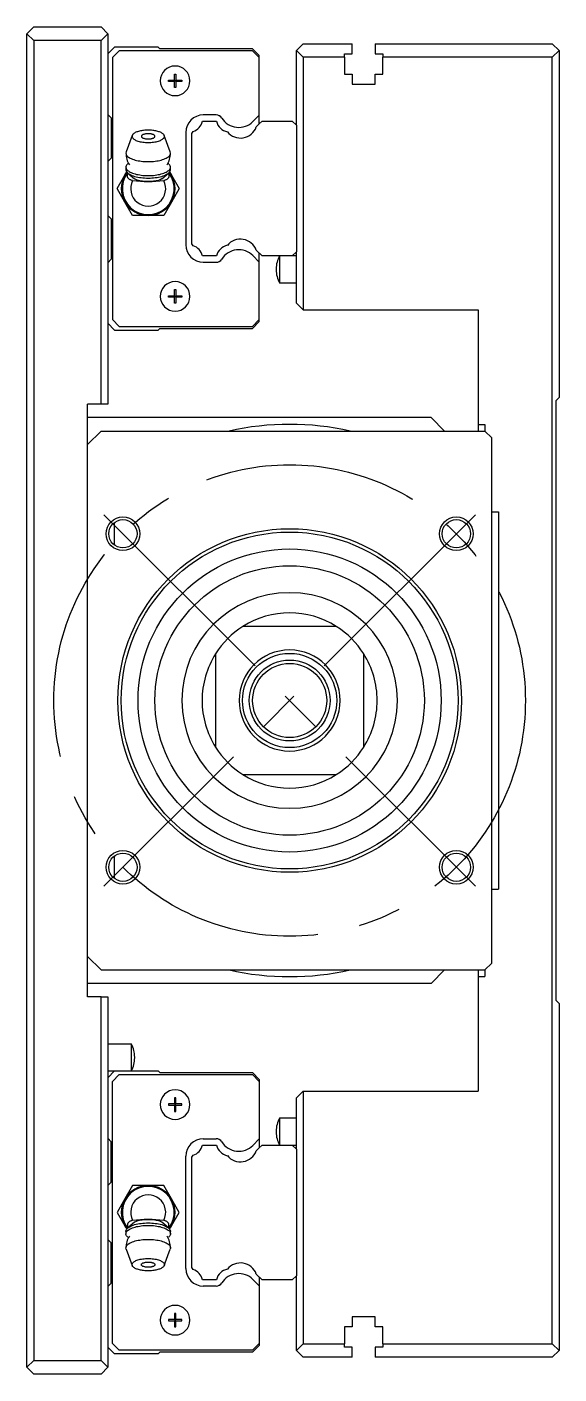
# Model space of a CAD drawing. Extents: x -10 to 1006, y -331 to 120.
# Drawn here: x 927 to 1005.9, y -100 to 100 of the extents above; entities that cross this region are included whole.
import ezdxf

# ---------------------------------------------------------------- set-up
doc = ezdxf.new("R2010")
doc.units = 0
doc.linetypes.add('CENTER', pattern=[50.8, 31.75, -6.35, 6.35, -6.35])
doc.layers.get('0').update_dxf_attribs({"linetype": 'CONTINUOUS'})
doc.layers.add('CENTER', color=1, linetype='CENTER')

msp = doc.modelspace()

# ---------------------------------------------------------------- linework, layer by layer
at = {"color": 7, "linetype": 'CONTINUOUS'}
for p, q in [((927.95, 100), (926.95, 99)), ((926.95, -99), (926.95, 99)), ((926.95, 99), (927.95, 98)), ((927.95, 100), (937.95, 100)), ((927.95, 98), (927.95, -98)), ((937.95, 98), (927.95, 98)), ((938.95, 99), (937.95, 100)), ((937.95, 98), (938.95, 99)), ((937.95, 44), (937.95, 98)), ((938.95, 99), (938.95, 44)), ((939.95, 97), (938.95, 96)), ((940.65, 96.45), (939.65, 95.45)), ((946.45, 97), (939.95, 97)), ((960.45, 96.45), (940.65, 96.45)), ((946.7, 96.75), (946.45, 97)), ((960.45, 96.75), (946.7, 96.75)), ((961.45, 95.75), (960.45, 96.75)), ((961.45, 95.45), (960.45, 96.45)), ((966.95, 96.5), (967.95, 97.5)), ((966.95, 85.4), (966.95, 96.5)), ((967.95, 95.5), (966.95, 96.5)), ((967.95, 97.5), (975.25, 97.5)), ((974.1, 95.5), (974.1, 96)), ((974.1, 96), (975.25, 96)), ((975.25, 96), (975.25, 97.5)), ((978.65, 97.5), (1004.95, 97.5)), ((978.65, 97.5), (978.65, 96)), ((978.65, 96), (979.8, 96)), ((979.8, 96), (979.8, 95.5)), ((1004.95, 97.5), (1005.95, 96.5)), ((1005.95, 96.5), (1004.95, 95.5)), ((1005.95, 96.5), (1005.95, 45)), ((939.65, 95.45), (939.65, 56.55)), ((961.45, 95.45), (961.45, 95.75)), ((961.45, 86.92), (961.45, 95.45)), ((974.1, 95.5), (967.95, 95.5)), ((967.95, 95.5), (967.95, 58)), ((974.1, 95.5), (974.1, 93)), ((979.8, 93), (979.8, 95.5)), ((1004.95, 95.5), (979.8, 95.5)), ((1004.95, -95.5), (1004.95, 95.5)), ((947.95, 91.9), (947.95, 92.1)), ((947.95, 92.1), (948.85, 92.1)), ((948.85, 92.1), (948.85, 93)), ((948.85, 93), (949.05, 93)), ((948.85, 92.1), (948.95, 92)), ((949.05, 92.1), (948.95, 92)), ((949.05, 93), (949.05, 92.1)), ((949.05, 92.1), (949.95, 92.1)), ((949.95, 92.1), (949.95, 91.9)), ((974.1, 93), (975.25, 93)), ((975.25, 93), (975.25, 91.5)), ((978.65, 93), (979.8, 93)), ((978.65, 91.5), (978.65, 93)), ((948.85, 91.9), (947.95, 91.9)), ((948.85, 91.9), (948.95, 92)), ((948.85, 91), (948.85, 91.9)), ((949.05, 91), (948.85, 91)), ((949.05, 91.9), (948.95, 92)), ((949.95, 91.9), (949.05, 91.9)), ((949.05, 91.9), (949.05, 91)), ((975.25, 91.5), (978.65, 91.5)), ((938.95, 87), (939.45, 86.5)), ((939.45, 86.5), (939.45, 80.5)), ((953.01, 86), (955.09, 86)), ((955.03, 86.93), (953.12, 86.93)), ((961.45, 86.92), (960.49, 85.95)), ((961.45, 85.6), (961.45, 86.92)), ((961.45, 85.6), (961.85, 86)), ((961.85, 86), (966.35, 86)), ((966.35, 86), (966.95, 85.4)), ((942.64, 84.02), (942.6, 83.95)), ((942.7, 84.08), (942.64, 84.02)), ((942.76, 84.14), (942.7, 84.08)), ((942.84, 84.2), (942.76, 84.14)), ((942.93, 84.25), (942.84, 84.2)), ((943.02, 84.31), (942.93, 84.25)), ((943.13, 84.36), (943.02, 84.31)), ((943.25, 84.41), (943.13, 84.36)), ((943.37, 84.45), (943.25, 84.41)), ((943.51, 84.49), (943.37, 84.45)), ((943.65, 84.53), (943.51, 84.49)), ((943.8, 84.57), (943.65, 84.53)), ((943.95, 84.6), (943.8, 84.57)), ((944.11, 84.62), (943.95, 84.6)), ((944.27, 84.64), (944.11, 84.62)), ((944.18, 84.01), (944.13, 83.98)), ((944.24, 84.03), (944.18, 84.01)), ((944.31, 84.05), (944.24, 84.03)), ((944.44, 84.66), (944.27, 84.64)), ((944.38, 84.07), (944.31, 84.05)), ((944.45, 84.09), (944.38, 84.07)), ((944.61, 84.67), (944.44, 84.66)), ((944.53, 84.11), (944.45, 84.09)), ((944.61, 84.12), (944.53, 84.11)), ((944.78, 84.68), (944.61, 84.67)), ((944.69, 84.13), (944.61, 84.12)), ((944.78, 84.14), (944.69, 84.13)), ((944.95, 84.68), (944.78, 84.68)), ((944.86, 84.14), (944.78, 84.14)), ((944.95, 84.14), (944.86, 84.14)), ((945.12, 84.68), (944.95, 84.68)), ((945.04, 84.14), (944.95, 84.14)), ((945.12, 84.14), (945.04, 84.14)), ((945.29, 84.67), (945.12, 84.68)), ((945.21, 84.13), (945.12, 84.14)), ((945.29, 84.12), (945.21, 84.13)), ((945.46, 84.66), (945.29, 84.67)), ((945.37, 84.11), (945.29, 84.12)), ((945.45, 84.09), (945.37, 84.11)), ((945.52, 84.07), (945.45, 84.09)), ((945.63, 84.64), (945.46, 84.66)), ((945.59, 84.05), (945.52, 84.07)), ((945.66, 84.03), (945.59, 84.05)), ((945.79, 84.62), (945.63, 84.64)), ((945.72, 84.01), (945.66, 84.03)), ((945.77, 83.98), (945.72, 84.01)), ((945.95, 84.6), (945.79, 84.62)), ((946.1, 84.57), (945.95, 84.6)), ((946.25, 84.53), (946.1, 84.57)), ((946.39, 84.49), (946.25, 84.53)), ((946.53, 84.45), (946.39, 84.49)), ((946.65, 84.41), (946.53, 84.45)), ((946.77, 84.36), (946.65, 84.41)), ((946.88, 84.31), (946.77, 84.36)), ((946.97, 84.25), (946.88, 84.31)), ((947.06, 84.2), (946.97, 84.25)), ((947.14, 84.14), (947.06, 84.2)), ((947.2, 84.08), (947.14, 84.14)), ((947.26, 84.02), (947.2, 84.08)), ((947.3, 83.95), (947.26, 84.02)), ((950.52, 84.33), (950.52, 67.67)), ((951.45, 84.2), (951.61, 84.48)), ((951.45, 67.8), (951.45, 84.2)), ((961, 85.15), (961.45, 85.6)), ((966.95, 85.4), (966.95, 66.6)), ((942.57, 83.89), (941.68, 81.44)), ((942.57, 83.89), (942.55, 83.81)), ((942.55, 83.81), (942.55, 83.73)), ((942.55, 83.73), (942.57, 83.65)), ((942.6, 83.95), (942.57, 83.89)), ((942.57, 83.65), (942.6, 83.58)), ((942.6, 83.58), (942.65, 83.5)), ((942.65, 83.5), (942.72, 83.42)), ((942.72, 83.42), (942.8, 83.35)), ((942.8, 83.35), (942.9, 83.28)), ((942.9, 83.28), (943.01, 83.22)), ((943.01, 83.22), (943.14, 83.16)), ((943.14, 83.16), (943.28, 83.1)), ((943.28, 83.1), (943.43, 83.05)), ((943.43, 83.05), (943.6, 83)), ((943.6, 83), (943.77, 82.96)), ((943.77, 82.96), (943.96, 82.92)), ((943.97, 83.83), (943.95, 83.79)), ((943.95, 83.79), (943.95, 83.76)), ((943.95, 83.76), (943.95, 83.73)), ((943.95, 83.73), (943.97, 83.69)), ((943.96, 82.92), (944.15, 82.9)), ((943.98, 83.86), (943.97, 83.83)), ((943.97, 83.69), (943.98, 83.66)), ((944.01, 83.89), (943.98, 83.86)), ((943.98, 83.66), (944.01, 83.63)), ((944.04, 83.92), (944.01, 83.89)), ((944.01, 83.63), (944.04, 83.6)), ((944.08, 83.95), (944.04, 83.92)), ((944.04, 83.6), (944.08, 83.57)), ((944.13, 83.98), (944.08, 83.95)), ((944.08, 83.57), (944.13, 83.54)), ((944.13, 83.54), (944.18, 83.51)), ((944.15, 82.9), (944.34, 82.87)), ((944.18, 83.51), (944.24, 83.49)), ((944.24, 83.49), (944.31, 83.47)), ((944.31, 83.47), (944.38, 83.45)), ((944.34, 82.87), (944.54, 82.86)), ((944.38, 83.45), (944.45, 83.43)), ((944.45, 83.43), (944.53, 83.41)), ((944.53, 83.41), (944.61, 83.4)), ((944.54, 82.86), (944.75, 82.85)), ((944.61, 83.4), (944.69, 83.39)), ((944.69, 83.39), (944.78, 83.38)), ((944.75, 82.85), (944.95, 82.84)), ((944.78, 83.38), (944.86, 83.38)), ((944.86, 83.38), (944.95, 83.38)), ((944.95, 83.38), (945.04, 83.38)), ((944.95, 82.84), (945.15, 82.85)), ((945.04, 83.38), (945.12, 83.38)), ((945.12, 83.38), (945.21, 83.39)), ((945.15, 82.85), (945.36, 82.86)), ((945.21, 83.39), (945.29, 83.4)), ((945.29, 83.4), (945.37, 83.41)), ((945.36, 82.86), (945.56, 82.87)), ((945.37, 83.41), (945.45, 83.43)), ((945.45, 83.43), (945.52, 83.45)), ((945.52, 83.45), (945.59, 83.47)), ((945.56, 82.87), (945.75, 82.9)), ((945.59, 83.47), (945.66, 83.49)), ((945.66, 83.49), (945.72, 83.51)), ((945.72, 83.51), (945.77, 83.54)), ((945.75, 82.9), (945.94, 82.92)), ((945.82, 83.95), (945.77, 83.98)), ((945.77, 83.54), (945.82, 83.57)), ((945.86, 83.92), (945.82, 83.95)), ((945.82, 83.57), (945.86, 83.6)), ((945.89, 83.89), (945.86, 83.92)), ((945.86, 83.6), (945.89, 83.63)), ((945.92, 83.86), (945.89, 83.89)), ((945.89, 83.63), (945.92, 83.66)), ((945.93, 83.83), (945.92, 83.86)), ((945.92, 83.66), (945.93, 83.69)), ((945.95, 83.79), (945.93, 83.83)), ((945.93, 83.69), (945.95, 83.73)), ((945.94, 82.92), (946.13, 82.96)), ((945.95, 83.76), (945.95, 83.79)), ((945.95, 83.73), (945.95, 83.76)), ((946.13, 82.96), (946.3, 83)), ((946.3, 83), (946.47, 83.05)), ((946.47, 83.05), (946.62, 83.1)), ((946.62, 83.1), (946.76, 83.16)), ((946.76, 83.16), (946.89, 83.22)), ((946.89, 83.22), (947, 83.28)), ((947, 83.28), (947.1, 83.35)), ((947.1, 83.35), (947.18, 83.42)), ((947.18, 83.42), (947.25, 83.5)), ((947.25, 83.5), (947.3, 83.58)), ((947.33, 83.89), (947.3, 83.95)), ((947.3, 83.58), (947.33, 83.65)), ((947.35, 83.81), (947.33, 83.89)), ((948.22, 81.44), (947.33, 83.89)), ((947.33, 83.65), (947.35, 83.73)), ((947.35, 83.73), (947.35, 83.81)), ((939.45, 80.5), (938.95, 80)), ((941.68, 81.44), (941.65, 81.27)), ((941.65, 81.27), (941.66, 81.17)), ((941.66, 81.17), (941.69, 81.07)), ((941.69, 81.07), (941.74, 80.97)), ((941.74, 80.97), (941.81, 80.88)), ((941.81, 80.88), (941.9, 80.78)), ((941.9, 80.78), (942.01, 80.69)), ((942.01, 80.69), (942.14, 80.61)), ((942.14, 80.61), (942.28, 80.52)), ((942.28, 80.52), (942.44, 80.45)), ((942.44, 80.45), (942.62, 80.37)), ((942.62, 80.37), (942.81, 80.31)), ((942.81, 80.31), (943.01, 80.24)), ((943.01, 80.24), (943.23, 80.19)), ((943.23, 80.19), (943.45, 80.14)), ((943.45, 80.14), (943.69, 80.1)), ((943.69, 80.1), (943.93, 80.07)), ((943.93, 80.07), (944.18, 80.04)), ((944.18, 80.04), (944.43, 80.02)), ((944.43, 80.02), (944.69, 80.01)), ((944.69, 80.01), (944.95, 80)), ((944.95, 80), (945.21, 80.01)), ((945.21, 80.01), (945.47, 80.02)), ((945.47, 80.02), (945.72, 80.04)), ((945.72, 80.04), (945.97, 80.07)), ((945.97, 80.07), (946.21, 80.1)), ((946.21, 80.1), (946.45, 80.14)), ((946.45, 80.14), (946.67, 80.19)), ((946.67, 80.19), (946.89, 80.24)), ((946.89, 80.24), (947.09, 80.31)), ((947.09, 80.31), (947.28, 80.37)), ((947.28, 80.37), (947.46, 80.45)), ((947.46, 80.45), (947.62, 80.52)), ((947.62, 80.52), (947.76, 80.61)), ((947.76, 80.61), (947.89, 80.69)), ((947.89, 80.69), (948, 80.78)), ((948, 80.78), (948.09, 80.88)), ((948.09, 80.88), (948.16, 80.97)), ((948.16, 80.97), (948.21, 81.07)), ((948.21, 81.07), (948.24, 81.17)), ((948.25, 81.27), (948.22, 81.44)), ((948.24, 81.17), (948.25, 81.27)), ((941.49, 78), (941.77, 78.49)), ((941.67, 79.33), (941.65, 79.26)), ((941.65, 79.26), (941.65, 79.19)), ((941.65, 79.19), (941.66, 79.09)), ((941.65, 79.19), (941.65, 78.82)), ((941.65, 78.82), (941.65, 78.75)), ((941.65, 78.75), (941.67, 78.69)), ((941.66, 79.09), (941.69, 78.99)), ((941.69, 79.39), (941.67, 79.33)), ((941.67, 78.69), (941.69, 78.62)), ((941.72, 79.46), (941.69, 79.39)), ((941.69, 78.99), (941.74, 78.9)), ((941.69, 78.62), (941.72, 78.55)), ((941.77, 79.52), (941.72, 79.46)), ((941.72, 78.55), (941.77, 78.49)), ((941.74, 78.9), (941.81, 78.8)), ((941.82, 79.59), (941.77, 79.52)), ((941.77, 78.49), (941.82, 78.42)), ((941.81, 78.8), (941.9, 78.71)), ((941.88, 79.65), (941.82, 79.59)), ((941.82, 78.42), (941.88, 78.36)), ((941.86, 77.98), (941.87, 78.05)), ((941.87, 78.05), (941.89, 78.12)), ((941.95, 79.71), (941.88, 79.65)), ((941.88, 78.36), (941.95, 78.3)), ((941.89, 78.12), (941.91, 78.2)), ((941.9, 78.71), (942.01, 78.62)), ((941.91, 78.2), (941.94, 78.27)), ((941.94, 78.27), (941.95, 78.29)), ((942.01, 79.77), (941.95, 79.71)), ((941.95, 78.3), (942.07, 78.21)), ((941.95, 78.3), (942.94, 77.46)), ((942.01, 78.62), (942.14, 78.53)), ((942.07, 78.21), (942.21, 78.12)), ((942.14, 78.53), (942.28, 78.45)), ((942.21, 78.12), (942.37, 78.03)), ((942.28, 78.45), (942.44, 78.37)), ((942.37, 78.03), (942.54, 77.96)), ((942.44, 78.37), (942.62, 78.3)), ((942.62, 78.3), (942.81, 78.23)), ((942.81, 78.23), (943.01, 78.17)), ((943.01, 78.17), (943.23, 78.11)), ((943.23, 78.11), (943.45, 78.07)), ((943.45, 78.07), (943.69, 78.02)), ((943.69, 78.02), (943.93, 77.99)), ((945.97, 77.99), (946.21, 78.02)), ((946.21, 78.02), (946.45, 78.07)), ((946.45, 78.07), (946.67, 78.11)), ((946.67, 78.11), (946.89, 78.17)), ((946.89, 78.17), (947.09, 78.23)), ((946.96, 77.46), (947.95, 78.3)), ((947.09, 78.23), (947.28, 78.3)), ((947.28, 78.3), (947.46, 78.37)), ((947.36, 77.96), (947.53, 78.03)), ((947.46, 78.37), (947.62, 78.45)), ((947.53, 78.03), (947.69, 78.12)), ((947.62, 78.45), (947.76, 78.53)), ((947.69, 78.12), (947.83, 78.21)), ((947.76, 78.53), (947.89, 78.62)), ((947.83, 78.21), (947.95, 78.3)), ((947.95, 79.71), (947.89, 79.77)), ((947.89, 78.62), (948, 78.71)), ((948.02, 79.65), (947.95, 79.71)), ((947.95, 78.3), (948.02, 78.36)), ((947.96, 78.28), (947.96, 78.27)), ((947.96, 78.27), (947.99, 78.2)), ((947.99, 78.2), (948.01, 78.12)), ((948, 78.71), (948.09, 78.8)), ((948.01, 78.12), (948.03, 78.05)), ((948.08, 79.59), (948.02, 79.65)), ((948.02, 78.36), (948.08, 78.42)), ((948.03, 78.05), (948.04, 77.98)), ((948.13, 79.52), (948.08, 79.59)), ((948.08, 78.42), (948.13, 78.49)), ((948.09, 78.8), (948.16, 78.9)), ((948.18, 79.46), (948.13, 79.52)), ((948.13, 78.49), (948.18, 78.55)), ((948.13, 78.49), (948.41, 78)), ((948.16, 78.9), (948.21, 78.99)), ((948.21, 79.39), (948.18, 79.46)), ((948.18, 78.55), (948.21, 78.62)), ((948.23, 79.33), (948.21, 79.39)), ((948.21, 78.99), (948.24, 79.09)), ((948.21, 78.62), (948.23, 78.69)), ((948.25, 79.26), (948.23, 79.33)), ((948.23, 78.69), (948.25, 78.75)), ((948.24, 79.09), (948.25, 79.19)), ((948.25, 79.19), (948.25, 79.26)), ((948.25, 78.82), (948.25, 79.19)), ((948.25, 78.75), (948.25, 78.82)), ((940.33, 76), (941.49, 78)), ((941.86, 77.91), (941.86, 77.98)), ((941.87, 77.84), (941.86, 77.91)), ((941.88, 77.78), (941.87, 77.84)), ((941.89, 77.72), (941.88, 77.78)), ((941.92, 77.66), (941.89, 77.72)), ((941.95, 77.61), (941.92, 77.66)), ((941.98, 77.55), (941.95, 77.61)), ((942.03, 77.5), (941.98, 77.55)), ((942.07, 77.46), (942.03, 77.5)), ((942.13, 77.41), (942.07, 77.46)), ((942.19, 77.36), (942.13, 77.41)), ((942.27, 77.32), (942.19, 77.36)), ((942.35, 77.28), (942.27, 77.32)), ((942.44, 77.24), (942.35, 77.28)), ((942.54, 77.21), (942.44, 77.24)), ((942.54, 77.96), (942.74, 77.88)), ((942.63, 77.18), (942.54, 77.21)), ((942.74, 77.88), (942.94, 77.82)), ((942.94, 77.82), (943.16, 77.76)), ((943.11, 77.35), (942.94, 77.46)), ((943.31, 77.27), (943.11, 77.35)), ((943.16, 77.76), (943.4, 77.71)), ((943.4, 77.71), (943.64, 77.66)), ((943.64, 77.66), (943.89, 77.63)), ((943.89, 77.63), (944.15, 77.6)), ((943.93, 77.99), (944.18, 77.96)), ((944.15, 77.6), (944.41, 77.58)), ((944.18, 77.96), (944.43, 77.94)), ((944.41, 77.58), (944.68, 77.56)), ((944.43, 77.94), (944.69, 77.93)), ((944.68, 77.56), (944.95, 77.56)), ((944.69, 77.93), (944.95, 77.93)), ((944.95, 77.93), (945.21, 77.93)), ((944.95, 77.56), (945.22, 77.56)), ((945.21, 77.93), (945.47, 77.94)), ((945.22, 77.56), (945.49, 77.58)), ((945.47, 77.94), (945.72, 77.96)), ((945.49, 77.58), (945.75, 77.6)), ((945.72, 77.96), (945.97, 77.99)), ((945.75, 77.6), (946.01, 77.63)), ((946.01, 77.63), (946.26, 77.66)), ((946.26, 77.66), (946.5, 77.71)), ((946.5, 77.71), (946.74, 77.76)), ((946.73, 77.32), (946.52, 77.25)), ((946.96, 77.46), (946.73, 77.32)), ((946.74, 77.76), (946.96, 77.82)), ((946.96, 77.82), (947.16, 77.88)), ((947.16, 77.88), (947.36, 77.96)), ((947.36, 77.21), (947.27, 77.18)), ((947.46, 77.24), (947.36, 77.21)), ((947.55, 77.28), (947.46, 77.24)), ((947.63, 77.32), (947.55, 77.28)), ((947.7, 77.36), (947.63, 77.32)), ((947.77, 77.41), (947.7, 77.36)), ((947.83, 77.46), (947.77, 77.41)), ((947.87, 77.5), (947.83, 77.46)), ((947.92, 77.55), (947.87, 77.5)), ((947.95, 77.61), (947.92, 77.55)), ((947.98, 77.66), (947.95, 77.61)), ((948.01, 77.72), (947.98, 77.66)), ((948.02, 77.78), (948.01, 77.72)), ((948.03, 77.84), (948.02, 77.78)), ((948.04, 77.91), (948.03, 77.84)), ((948.04, 77.98), (948.04, 77.91)), ((948.41, 78), (949.57, 76)), ((941.49, 74), (940.33, 76)), ((949.57, 76), (948.41, 74)), ((942.64, 72), (941.49, 74)), ((948.41, 74), (947.26, 72)), ((938.95, 72), (939.45, 71.5)), ((939.45, 71.5), (939.45, 65.5)), ((944.95, 72), (942.64, 72)), ((947.26, 72), (944.95, 72)), ((951.61, 67.52), (951.45, 67.8)), ((955.09, 66), (953.01, 66)), ((960.49, 66.05), (961.45, 65.08)), ((961.85, 66), (961, 66.85)), ((961.45, 65.08), (961.45, 66.4)), ((966.35, 66), (961.85, 66)), ((964.45, 66), (964.45, 62)), ((966.95, 66.6), (966.35, 66)), ((966.95, 66), (966.35, 66)), ((966.95, 59), (966.95, 66.6)), ((939.45, 65.5), (938.95, 65)), ((953.12, 65.07), (955.03, 65.07)), ((961.45, 56.55), (961.45, 65.08)), ((963.95, 64.06), (963.95, 63.94)), ((964.45, 62), (966.95, 62)), ((947.95, 60.1), (948.85, 60.1)), ((947.95, 59.9), (947.95, 60.1)), ((948.85, 60.1), (948.85, 61)), ((948.85, 61), (949.05, 61)), ((948.85, 60.1), (948.95, 60)), ((949.05, 60.1), (948.95, 60)), ((949.05, 61), (949.05, 60.1)), ((949.05, 60.1), (949.95, 60.1)), ((949.95, 60.1), (949.95, 59.9)), ((948.85, 59.9), (947.95, 59.9)), ((948.85, 59.9), (948.95, 60)), ((948.85, 59), (948.85, 59.9)), ((949.05, 59), (948.85, 59)), ((949.05, 59.9), (948.95, 60)), ((949.05, 59.9), (949.05, 59)), ((949.95, 59.9), (949.05, 59.9)), ((966.95, 59), (967.95, 58)), ((967.95, 58), (993.95, 58)), ((993.95, 58), (993.95, 41)), ((939.65, 56.55), (940.65, 55.55)), ((960.45, 55.55), (961.45, 56.55)), ((960.45, 55.25), (961.45, 56.25)), ((961.45, 56.25), (961.45, 56.55)), ((938.95, 56), (939.95, 55)), ((939.95, 55), (946.45, 55)), ((940.65, 55.55), (960.45, 55.55)), ((946.45, 55), (946.7, 55.25)), ((946.7, 55.25), (960.45, 55.25)), ((937.95, 44), (935.95, 44)), ((935.95, 38), (935.95, 44)), ((938.95, 44), (937.95, 44)), ((1005.45, 44.5), (1005.95, 45)), ((1005.45, 44.5), (1005.45, -44.5)), ((986.95, 42), (935.95, 42)), ((988.95, 40), (986.95, 42)), ((937.95, 40), (935.95, 38)), ((937.95, 40), (994.95, 40)), ((993.95, 41), (993.95, 40)), ((993.95, 41), (994.95, 41)), ((994.95, 41), (994.95, 40)), ((995.95, 39), (994.95, 40)), ((935.95, -38), (935.95, 38)), ((995.95, -39), (995.95, 39)), ((995.95, 28), (996.95, 28)), ((996.95, 28), (996.95, -28)), ((939.95, 23.06), (939.95, 26.44)), ((972.88, 11), (959.02, 11)), ((954.95, 6.93), (954.95, -6.93)), ((976.95, -6.93), (976.95, 6.93)), ((959.02, -11), (972.88, -11)), ((939.95, -26.44), (939.95, -23.06)), ((995.95, -28), (996.95, -28)), ((935.95, -44), (935.95, -38)), ((935.95, -38), (937.95, -40)), ((937.95, -40), (994.95, -40)), ((986.95, -42), (988.95, -40)), ((993.95, -40), (993.95, -41)), ((994.95, -40), (995.95, -39)), ((994.95, -40), (994.95, -41)), ((993.95, -41), (994.95, -41)), ((993.95, -41), (993.95, -58)), ((986.95, -42), (935.95, -42)), ((937.95, -44), (935.95, -44)), ((937.95, -44), (938.95, -44)), ((937.95, -98), (937.95, -44)), ((938.95, -44), (938.95, -99)), ((1005.95, -45), (1005.45, -44.5)), ((1005.95, -45), (1005.95, -96.5)), ((942.45, -51), (938.95, -51)), ((942.45, -53), (942.45, -51)), ((942.45, -55), (942.45, -53)), ((942.95, -53.06), (942.95, -52.94)), ((938.95, -55), (939.95, -55)), ((938.95, -56), (939.95, -55)), ((939.65, -56.55), (940.65, -55.55)), ((939.95, -55), (946.45, -55)), ((940.65, -55.55), (960.45, -55.55)), ((946.45, -55), (946.7, -55.25)), ((946.7, -55.25), (960.45, -55.25)), ((960.45, -55.25), (961.45, -56.25)), ((960.45, -55.55), (961.45, -56.55)), ((939.65, -95.45), (939.65, -56.55)), ((961.45, -56.25), (961.45, -56.55)), ((961.45, -56.55), (961.45, -65.08)), ((967.95, -58), (966.95, -59)), ((967.95, -58), (993.95, -58)), ((967.95, -58), (967.95, -95.5)), ((948.85, -59.9), (947.95, -59.9)), ((947.95, -59.9), (947.95, -60.1)), ((948.85, -59), (948.85, -59.9)), ((949.05, -59), (948.85, -59)), ((948.85, -59.9), (948.95, -60)), ((948.85, -60.1), (948.95, -60)), ((949.05, -59.9), (948.95, -60)), ((949.05, -60.1), (948.95, -60)), ((949.05, -59.9), (949.05, -59)), ((949.95, -59.9), (949.05, -59.9)), ((949.95, -60.1), (949.95, -59.9)), ((966.95, -66.6), (966.95, -59)), ((947.95, -60.1), (948.85, -60.1)), ((948.85, -60.1), (948.85, -61)), ((948.85, -61), (949.05, -61)), ((949.05, -61), (949.05, -60.1)), ((949.05, -60.1), (949.95, -60.1)), ((966.95, -62), (964.45, -62)), ((964.45, -62), (964.45, -66)), ((963.95, -63.94), (963.95, -64.06)), ((939.45, -65.5), (938.95, -65)), ((939.45, -71.5), (939.45, -65.5)), ((953.01, -66), (955.09, -66)), ((953.12, -65.07), (955.03, -65.07)), ((960.49, -66.05), (961.45, -65.08)), ((961.45, -65.08), (961.45, -66.4)), ((961.45, -66.4), (961.85, -66)), ((961.85, -66), (966.35, -66)), ((966.35, -66), (966.95, -66)), ((966.35, -66), (966.95, -66.6)), ((950.52, -84.33), (950.52, -67.67)), ((951.45, -67.8), (951.61, -67.52)), ((951.45, -84.2), (951.45, -67.8)), ((961, -66.85), (961.45, -66.4)), ((966.95, -66.6), (966.95, -85.4)), ((938.95, -72), (939.45, -71.5)), ((942.64, -72), (941.49, -74)), ((944.95, -72), (942.64, -72)), ((947.26, -72), (944.95, -72)), ((948.41, -74), (947.26, -72)), ((941.49, -74), (940.33, -76)), ((949.57, -76), (948.41, -74)), ((940.33, -76), (941.49, -78)), ((948.41, -78), (949.57, -76)), ((941.49, -78), (941.77, -78.49)), ((941.87, -77.85), (941.86, -77.91)), ((941.86, -77.91), (941.86, -77.98)), ((941.86, -77.98), (941.87, -78.05)), ((941.88, -77.78), (941.87, -77.85)), ((941.89, -77.72), (941.88, -77.78)), ((941.92, -77.66), (941.89, -77.72)), ((941.95, -77.61), (941.92, -77.66)), ((942.94, -77.46), (941.95, -78.3)), ((941.98, -77.55), (941.95, -77.61)), ((942.02, -77.5), (941.98, -77.55)), ((942.07, -77.46), (942.02, -77.5)), ((942.13, -77.41), (942.07, -77.46)), ((942.19, -77.36), (942.13, -77.41)), ((942.27, -77.32), (942.19, -77.36)), ((942.35, -77.28), (942.27, -77.32)), ((942.44, -77.24), (942.35, -77.28)), ((942.37, -78.03), (942.54, -77.96)), ((942.53, -77.21), (942.44, -77.24)), ((942.63, -77.18), (942.53, -77.21)), ((942.54, -77.96), (942.74, -77.88)), ((942.74, -77.88), (942.94, -77.82)), ((943.06, -77.38), (942.94, -77.46)), ((942.94, -77.82), (943.16, -77.76)), ((943.25, -77.29), (943.06, -77.38)), ((943.16, -77.76), (943.4, -77.71)), ((943.4, -77.71), (943.64, -77.66)), ((943.64, -77.66), (943.89, -77.63)), ((943.69, -78.02), (943.93, -77.99)), ((943.89, -77.63), (944.15, -77.6)), ((943.93, -77.99), (944.18, -77.96)), ((944.15, -77.6), (944.41, -77.58)), ((944.18, -77.96), (944.43, -77.94)), ((944.41, -77.58), (944.68, -77.56)), ((944.43, -77.94), (944.69, -77.93)), ((944.68, -77.56), (944.95, -77.56)), ((944.69, -77.93), (944.95, -77.93)), ((944.95, -77.56), (945.22, -77.56)), ((944.95, -77.93), (945.21, -77.93)), ((945.21, -77.93), (945.47, -77.94)), ((945.22, -77.56), (945.49, -77.58)), ((945.47, -77.94), (945.72, -77.96)), ((945.49, -77.58), (945.75, -77.6)), ((945.72, -77.96), (945.97, -77.99)), ((945.75, -77.6), (946.01, -77.63)), ((945.97, -77.99), (946.21, -78.02)), ((946.01, -77.63), (946.26, -77.66)), ((946.26, -77.66), (946.5, -77.71)), ((946.5, -77.71), (946.74, -77.76)), ((946.78, -77.34), (946.55, -77.26)), ((946.74, -77.76), (946.96, -77.82)), ((946.96, -77.46), (946.78, -77.34)), ((947.95, -78.3), (946.96, -77.46)), ((946.96, -77.82), (947.16, -77.88)), ((947.16, -77.88), (947.36, -77.96)), ((947.37, -77.21), (947.27, -77.18)), ((947.36, -77.96), (947.53, -78.03)), ((947.46, -77.24), (947.37, -77.21)), ((947.55, -77.28), (947.46, -77.24)), ((947.63, -77.32), (947.55, -77.28)), ((947.71, -77.36), (947.63, -77.32)), ((947.77, -77.41), (947.71, -77.36)), ((947.83, -77.46), (947.77, -77.41)), ((947.87, -77.5), (947.83, -77.46)), ((947.92, -77.55), (947.87, -77.5)), ((947.95, -77.61), (947.92, -77.55)), ((947.98, -77.66), (947.95, -77.61)), ((948.01, -77.72), (947.98, -77.66)), ((948.02, -77.78), (948.01, -77.72)), ((948.03, -77.84), (948.02, -77.78)), ((948.04, -77.91), (948.03, -77.84)), ((948.03, -78.05), (948.04, -77.98)), ((948.04, -77.98), (948.04, -77.91)), ((948.13, -78.49), (948.41, -78)), ((939.45, -80.5), (938.95, -80)), ((941.65, -78.75), (941.67, -78.69)), ((941.65, -78.82), (941.65, -78.75)), ((941.65, -78.82), (941.65, -79.19)), ((941.65, -79.19), (941.66, -79.09)), ((941.65, -79.26), (941.65, -79.19)), ((941.67, -79.33), (941.65, -79.26)), ((941.66, -79.09), (941.69, -78.99)), ((941.67, -78.69), (941.69, -78.62)), ((941.69, -79.39), (941.67, -79.33)), ((941.69, -78.62), (941.72, -78.55)), ((941.69, -78.99), (941.74, -78.9)), ((941.72, -79.46), (941.69, -79.39)), ((941.72, -78.55), (941.77, -78.49)), ((941.77, -79.52), (941.72, -79.46)), ((941.74, -78.9), (941.81, -78.8)), ((941.77, -78.49), (941.82, -78.42)), ((941.82, -79.59), (941.77, -79.52)), ((941.81, -78.8), (941.9, -78.71)), ((941.82, -78.42), (941.88, -78.36)), ((941.88, -79.65), (941.82, -79.59)), ((941.87, -78.05), (941.89, -78.12)), ((941.88, -78.36), (941.95, -78.3)), ((941.95, -79.71), (941.88, -79.65)), ((941.89, -78.12), (941.91, -78.2)), ((941.9, -78.71), (942.01, -78.62)), ((941.91, -78.2), (941.94, -78.27)), ((941.94, -78.27), (941.95, -78.29)), ((941.95, -78.3), (942.07, -78.21)), ((941.95, -79.71), (942.01, -79.77)), ((942.01, -78.62), (942.14, -78.53)), ((942.07, -78.21), (942.21, -78.12)), ((942.14, -78.53), (942.28, -78.45)), ((942.21, -78.12), (942.37, -78.03)), ((942.28, -78.45), (942.44, -78.37)), ((942.44, -78.37), (942.62, -78.3)), ((942.62, -78.3), (942.81, -78.23)), ((942.81, -78.23), (943.01, -78.17)), ((943.01, -78.17), (943.23, -78.11)), ((943.23, -78.11), (943.45, -78.07)), ((943.45, -78.07), (943.69, -78.02)), ((946.21, -78.02), (946.45, -78.07)), ((946.45, -78.07), (946.67, -78.11)), ((946.67, -78.11), (946.89, -78.17)), ((946.89, -78.17), (947.09, -78.23)), ((947.09, -78.23), (947.28, -78.3)), ((947.28, -78.3), (947.46, -78.37)), ((947.46, -78.37), (947.62, -78.45)), ((947.53, -78.03), (947.69, -78.12)), ((947.62, -78.45), (947.76, -78.53)), ((947.69, -78.12), (947.83, -78.21)), ((947.76, -78.53), (947.89, -78.62)), ((947.83, -78.21), (947.95, -78.3)), ((947.89, -78.62), (948, -78.71)), ((947.89, -79.77), (947.95, -79.71)), ((947.95, -78.29), (947.96, -78.27)), ((947.95, -78.3), (948.02, -78.36)), ((948.02, -79.65), (947.95, -79.71)), ((947.96, -78.27), (947.99, -78.2)), ((947.99, -78.2), (948.01, -78.12)), ((948, -78.71), (948.09, -78.8)), ((948.01, -78.12), (948.03, -78.05)), ((948.02, -78.36), (948.08, -78.42)), ((948.08, -79.59), (948.02, -79.65)), ((948.08, -78.42), (948.13, -78.49)), ((948.13, -79.52), (948.08, -79.59)), ((948.09, -78.8), (948.16, -78.9)), ((948.13, -78.49), (948.18, -78.55)), ((948.18, -79.46), (948.13, -79.52)), ((948.16, -78.9), (948.21, -78.99)), ((948.18, -78.55), (948.21, -78.62)), ((948.21, -79.39), (948.18, -79.46)), ((948.21, -78.62), (948.23, -78.69)), ((948.21, -78.99), (948.24, -79.09)), ((948.23, -79.33), (948.21, -79.39)), ((948.23, -78.69), (948.25, -78.75)), ((948.25, -79.26), (948.23, -79.33)), ((948.24, -79.09), (948.25, -79.19)), ((948.25, -78.75), (948.25, -78.82)), ((948.25, -79.19), (948.25, -78.82)), ((948.25, -79.19), (948.25, -79.26)), ((939.45, -86.5), (939.45, -80.5)), ((941.65, -81.27), (941.66, -81.17)), ((941.68, -81.44), (941.65, -81.27)), ((941.66, -81.17), (941.69, -81.07)), ((941.68, -81.44), (942.57, -83.89)), ((941.69, -81.07), (941.74, -80.97)), ((941.74, -80.97), (941.81, -80.88)), ((941.81, -80.88), (941.9, -80.78)), ((941.9, -80.78), (942.01, -80.69)), ((942.01, -80.69), (942.14, -80.61)), ((942.14, -80.61), (942.28, -80.52)), ((942.28, -80.52), (942.44, -80.45)), ((942.44, -80.45), (942.62, -80.37)), ((942.62, -80.37), (942.81, -80.31)), ((942.81, -80.31), (943.01, -80.24)), ((943.01, -80.24), (943.23, -80.19)), ((943.23, -80.19), (943.45, -80.14)), ((943.45, -80.14), (943.69, -80.1)), ((943.69, -80.1), (943.93, -80.07)), ((943.93, -80.07), (944.18, -80.04)), ((944.18, -80.04), (944.43, -80.02)), ((944.43, -80.02), (944.69, -80.01)), ((944.69, -80.01), (944.95, -80)), ((944.95, -80), (945.21, -80.01)), ((945.21, -80.01), (945.47, -80.02)), ((945.47, -80.02), (945.72, -80.04)), ((945.72, -80.04), (945.97, -80.07)), ((945.97, -80.07), (946.21, -80.1)), ((946.21, -80.1), (946.45, -80.14)), ((946.45, -80.14), (946.67, -80.19)), ((946.67, -80.19), (946.89, -80.24)), ((946.89, -80.24), (947.09, -80.31)), ((947.09, -80.31), (947.28, -80.37)), ((947.28, -80.37), (947.46, -80.45)), ((947.33, -83.89), (948.22, -81.44)), ((947.46, -80.45), (947.62, -80.52)), ((947.62, -80.52), (947.76, -80.61)), ((947.76, -80.61), (947.89, -80.69)), ((947.89, -80.69), (948, -80.78)), ((948, -80.78), (948.09, -80.88)), ((948.09, -80.88), (948.16, -80.97)), ((948.16, -80.97), (948.21, -81.07)), ((948.21, -81.07), (948.24, -81.17)), ((948.25, -81.3), (948.22, -81.44)), ((948.24, -81.17), (948.25, -81.27)), ((948.25, -81.27), (948.25, -81.3)), ((942.55, -83.73), (942.57, -83.65)), ((942.55, -83.81), (942.55, -83.73)), ((942.57, -83.89), (942.55, -83.81)), ((942.57, -83.65), (942.6, -83.58)), ((942.6, -83.95), (942.57, -83.89)), ((942.6, -83.58), (942.65, -83.5)), ((942.64, -84.02), (942.6, -83.95)), ((942.65, -83.5), (942.72, -83.42)), ((942.72, -83.42), (942.8, -83.35)), ((942.8, -83.35), (942.9, -83.28)), ((942.9, -83.28), (943.01, -83.22)), ((943.01, -83.22), (943.14, -83.16)), ((943.14, -83.16), (943.28, -83.1)), ((943.28, -83.1), (943.43, -83.05)), ((943.43, -83.05), (943.6, -83)), ((943.6, -83), (943.77, -82.96)), ((943.77, -82.96), (943.96, -82.92)), ((943.95, -83.73), (943.97, -83.69)), ((943.95, -83.76), (943.95, -83.73)), ((943.95, -83.79), (943.95, -83.76)), ((943.97, -83.83), (943.95, -83.79)), ((943.96, -82.92), (944.15, -82.9)), ((943.97, -83.69), (943.98, -83.66)), ((943.98, -83.86), (943.97, -83.83)), ((943.98, -83.66), (944.01, -83.63)), ((944.01, -83.89), (943.98, -83.86)), ((944.01, -83.63), (944.04, -83.6)), ((944.04, -83.92), (944.01, -83.89)), ((944.04, -83.6), (944.08, -83.57)), ((944.08, -83.95), (944.04, -83.92)), ((944.08, -83.57), (944.13, -83.54)), ((944.13, -83.98), (944.08, -83.95)), ((944.13, -83.54), (944.18, -83.51)), ((944.18, -84.01), (944.13, -83.98)), ((944.15, -82.9), (944.34, -82.87)), ((944.18, -83.51), (944.24, -83.49)), ((944.24, -83.49), (944.31, -83.47)), ((944.31, -83.47), (944.38, -83.45)), ((944.34, -82.87), (944.54, -82.86)), ((944.38, -83.45), (944.45, -83.43)), ((944.45, -83.43), (944.53, -83.41)), ((944.53, -83.41), (944.61, -83.4)), ((944.54, -82.86), (944.75, -82.85)), ((944.61, -83.4), (944.69, -83.39)), ((944.69, -83.39), (944.78, -83.38)), ((944.75, -82.85), (944.95, -82.84)), ((944.78, -83.38), (944.86, -83.38)), ((944.86, -83.38), (944.95, -83.38)), ((944.95, -82.84), (945.15, -82.85)), ((944.95, -83.38), (945.04, -83.38)), ((945.04, -83.38), (945.12, -83.38)), ((945.12, -83.38), (945.21, -83.39)), ((945.15, -82.85), (945.36, -82.86)), ((945.21, -83.39), (945.29, -83.4)), ((945.29, -83.4), (945.37, -83.41)), ((945.36, -82.86), (945.56, -82.87)), ((945.37, -83.41), (945.45, -83.43)), ((945.45, -83.43), (945.52, -83.45)), ((945.52, -83.45), (945.59, -83.47)), ((945.56, -82.87), (945.75, -82.9)), ((945.59, -83.47), (945.66, -83.49)), ((945.66, -83.49), (945.72, -83.51)), ((945.72, -83.51), (945.77, -83.54)), ((945.77, -83.98), (945.72, -84.01)), ((945.75, -82.9), (945.94, -82.92)), ((945.77, -83.54), (945.82, -83.57)), ((945.82, -83.95), (945.77, -83.98)), ((945.82, -83.57), (945.86, -83.6)), ((945.86, -83.92), (945.82, -83.95)), ((945.86, -83.6), (945.89, -83.63)), ((945.89, -83.89), (945.86, -83.92)), ((945.89, -83.63), (945.92, -83.66)), ((945.92, -83.86), (945.89, -83.89)), ((945.92, -83.66), (945.93, -83.69)), ((945.93, -83.83), (945.92, -83.86)), ((945.93, -83.69), (945.95, -83.73)), ((945.95, -83.79), (945.93, -83.83)), ((945.94, -82.92), (946.13, -82.96)), ((945.95, -83.73), (945.95, -83.76)), ((945.95, -83.76), (945.95, -83.79)), ((946.13, -82.96), (946.3, -83)), ((946.3, -83), (946.47, -83.05)), ((946.47, -83.05), (946.62, -83.1)), ((946.62, -83.1), (946.76, -83.16)), ((946.76, -83.16), (946.89, -83.22)), ((946.89, -83.22), (947, -83.28)), ((947, -83.28), (947.1, -83.35)), ((947.1, -83.35), (947.18, -83.42)), ((947.18, -83.42), (947.25, -83.5)), ((947.25, -83.5), (947.3, -83.58)), ((947.3, -83.95), (947.26, -84.02)), ((947.3, -83.58), (947.33, -83.65)), ((947.33, -83.89), (947.3, -83.95)), ((947.33, -83.65), (947.35, -83.73)), ((947.35, -83.81), (947.33, -83.89)), ((947.35, -83.73), (947.35, -83.81)), ((942.7, -84.08), (942.64, -84.02)), ((942.76, -84.14), (942.7, -84.08)), ((942.84, -84.2), (942.76, -84.14)), ((942.93, -84.25), (942.84, -84.2)), ((943.02, -84.31), (942.93, -84.25)), ((943.13, -84.36), (943.02, -84.31)), ((943.25, -84.41), (943.13, -84.36)), ((943.37, -84.45), (943.25, -84.41)), ((943.51, -84.49), (943.37, -84.45)), ((943.65, -84.53), (943.51, -84.49)), ((943.8, -84.57), (943.65, -84.53)), ((943.95, -84.6), (943.8, -84.57)), ((944.11, -84.62), (943.95, -84.6)), ((944.27, -84.64), (944.11, -84.62)), ((944.24, -84.03), (944.18, -84.01)), ((944.31, -84.05), (944.24, -84.03)), ((944.44, -84.66), (944.27, -84.64)), ((944.38, -84.07), (944.31, -84.05)), ((944.45, -84.09), (944.38, -84.07)), ((944.61, -84.67), (944.44, -84.66)), ((944.53, -84.11), (944.45, -84.09)), ((944.61, -84.12), (944.53, -84.11)), ((944.69, -84.13), (944.61, -84.12)), ((944.78, -84.68), (944.61, -84.67)), ((944.78, -84.14), (944.69, -84.13)), ((944.86, -84.14), (944.78, -84.14)), ((944.95, -84.68), (944.78, -84.68)), ((944.95, -84.14), (944.86, -84.14)), ((945.04, -84.14), (944.95, -84.14)), ((945.12, -84.68), (944.95, -84.68)), ((945.12, -84.14), (945.04, -84.14)), ((945.21, -84.13), (945.12, -84.14)), ((945.29, -84.67), (945.12, -84.68)), ((945.29, -84.12), (945.21, -84.13)), ((945.37, -84.11), (945.29, -84.12)), ((945.46, -84.66), (945.29, -84.67)), ((945.45, -84.09), (945.37, -84.11)), ((945.52, -84.07), (945.45, -84.09)), ((945.63, -84.64), (945.46, -84.66)), ((945.59, -84.05), (945.52, -84.07)), ((945.66, -84.03), (945.59, -84.05)), ((945.79, -84.62), (945.63, -84.64)), ((945.72, -84.01), (945.66, -84.03)), ((945.95, -84.6), (945.79, -84.62)), ((946.1, -84.57), (945.95, -84.6)), ((946.25, -84.53), (946.1, -84.57)), ((946.39, -84.49), (946.25, -84.53)), ((946.53, -84.45), (946.39, -84.49)), ((946.65, -84.41), (946.53, -84.45)), ((946.77, -84.36), (946.65, -84.41)), ((946.88, -84.31), (946.77, -84.36)), ((946.97, -84.25), (946.88, -84.31)), ((947.06, -84.2), (946.97, -84.25)), ((947.14, -84.14), (947.06, -84.2)), ((947.2, -84.08), (947.14, -84.14)), ((947.26, -84.02), (947.2, -84.08)), ((951.61, -84.48), (951.45, -84.2)), ((955.09, -86), (953.01, -86)), ((961.45, -86.92), (960.49, -85.95)), ((961.85, -86), (961, -85.15)), ((961.45, -85.6), (961.45, -86.92)), ((966.35, -86), (961.85, -86)), ((966.95, -85.4), (966.35, -86)), ((966.95, -96.5), (966.95, -85.4)), ((938.95, -87), (939.45, -86.5)), ((955.03, -86.93), (953.12, -86.93)), ((961.45, -86.92), (961.45, -95.45)), ((948.85, -91.9), (947.95, -91.9)), ((947.95, -91.9), (947.95, -92.1)), ((948.85, -91), (948.85, -91.9)), ((949.05, -91), (948.85, -91)), ((948.85, -91.9), (948.95, -92)), ((948.85, -92.1), (948.95, -92)), ((949.05, -91.9), (948.95, -92)), ((949.05, -92.1), (948.95, -92)), ((949.05, -91.9), (949.05, -91)), ((949.95, -91.9), (949.05, -91.9)), ((949.95, -92.1), (949.95, -91.9)), ((975.25, -91.5), (975.25, -93)), ((978.65, -91.5), (975.25, -91.5)), ((978.65, -93), (978.65, -91.5)), ((947.95, -92.1), (948.85, -92.1)), ((948.85, -92.1), (948.85, -93)), ((948.85, -93), (949.05, -93)), ((949.05, -92.1), (949.95, -92.1)), ((949.05, -93), (949.05, -92.1)), ((974.1, -93), (974.1, -95.5)), ((975.25, -93), (974.1, -93)), ((979.8, -93), (978.65, -93)), ((979.8, -95.5), (979.8, -93)), ((939.95, -97), (938.95, -96)), ((940.65, -96.45), (939.65, -95.45)), ((961.45, -95.45), (960.45, -96.45)), ((961.45, -95.75), (960.45, -96.75)), ((961.45, -95.45), (961.45, -95.75)), ((966.95, -96.5), (967.95, -95.5)), ((967.95, -95.5), (974.1, -95.5)), ((974.1, -96), (974.1, -95.5)), ((979.8, -95.5), (979.8, -96)), ((979.8, -95.5), (1004.95, -95.5)), ((1004.95, -95.5), (1005.95, -96.5)), ((946.45, -97), (939.95, -97)), ((960.45, -96.45), (940.65, -96.45)), ((946.7, -96.75), (946.45, -97)), ((960.45, -96.75), (946.7, -96.75)), ((967.95, -97.5), (966.95, -96.5)), ((975.25, -97.5), (967.95, -97.5)), ((975.25, -96), (974.1, -96)), ((975.25, -97.5), (975.25, -96)), ((979.8, -96), (978.65, -96)), ((978.65, -96), (978.65, -97.5)), ((1004.95, -97.5), (978.65, -97.5)), ((1005.95, -96.5), (1004.95, -97.5)), ((927.95, -98), (926.95, -99)), ((926.95, -99), (927.95, -100)), ((927.95, -98), (937.95, -98)), ((938.95, -99), (937.95, -98)), ((937.95, -100), (938.95, -99)), ((937.95, -100), (927.95, -100))]:
    msp.add_line(p, q, dxfattribs=at)
at = {"color": 3, "linetype": 'CONTINUOUS'}
for centre in [(941.2, 24.75), (990.7, 24.75), (941.2, -24.75), (990.7, -24.75)]:
    msp.add_circle(centre, 2.5, dxfattribs=at)
at = {"color": 7, "linetype": 'CONTINUOUS'}
for centre, radius in [((941.2, 24.75), 2.1), ((990.7, 24.75), 2.1), ((965.95, 0), 25.5), ((965.95, 0), 25), ((965.95, 0), 22.5), ((965.95, 0), 20), ((965.95, 0), 7), ((965.95, 0), 6), ((965.95, 0), 5.5), ((941.2, -24.75), 2.1), ((990.7, -24.75), 2.1)]:
    msp.add_circle(centre, radius, dxfattribs=at)
for centre, radius, start, end in [((948.95, 92), 2.2, 0, 180), ((948.95, 92), 2.2, 180, 0), ((953.12, 84.33), 2.6, 90, 180), ((950.97, 86.48), 2.1, 287.8944, 346.7394), ((955.03, 85.93), 1, 32.3319, 90), ((955.02, 85.9), 1.03, 33.3353, 88.9965), ((957.13, 86.48), 2.1, 193.2606, 258.3703), ((958.39, 88.05), 2.97, 212.3321, 315), ((958.65, 86), 2.5, 219.0557, 340.1637), ((944.95, 81.27), 3.3, 180.0002, 212.051), ((944.95, 81.27), 3.3, 327.9527, 359.9999), ((944.95, 76), 3.85, 142.5071, 37.4929), ((944.95, 76), 4, 142.1418, 150), ((944.95, 76), 4, 30, 37.8582), ((944.95, 76), 4, 150, 210), ((944.95, 76), 2.6, 152.9958, 27.0042), ((944.95, 101.67), 24.6, 264.5957, 275.4043), ((944.97, 85.02), 7.92, 257.8831, 281.2825), ((944.95, 76), 4, 330, 30), ((944.95, 76), 4, 210, 270), ((944.95, 76), 4, 270, 330), ((958.65, 66), 2.5, 19.8363, 140.9443), ((953.12, 67.67), 2.6, 180, 270), ((950.97, 65.52), 2.1, 13.2606, 72.1056), ((957.13, 65.52), 2.1, 101.6297, 166.7394), ((958.39, 63.95), 2.97, 44.9791, 147.6681), ((967.95, 64.06), 4, 151.0305, 180), ((955.03, 66.07), 1, 270, 327.6675), ((948.95, 60), 2.2, 0, 180), ((967.95, 63.94), 4, 180, 208.9695), ((948.95, 60), 2.2, 180, 0), ((965.95, 0), 41, 77.3196, 102.6804), ((965.95, 0), 16, 0, 180), ((965.95, 0), 16, 0, 180), ((965.95, 0), 13, 57.7958, 122.2042), ((965.95, 0), 13, 57.7958, 122.2042), ((965.95, 0), 13, 122.2042, 147.7958), ((965.95, 0), 13, 32.2042, 57.7958), ((965.95, 0), 13, 147.7958, 180), ((965.95, 0), 13, 147.7958, 180), ((965.95, 0), 7.5, 0, 180), ((965.95, 0), 13, 0, 32.2042), ((965.95, 0), 13, 0, 32.2042), ((965.95, 0), 16, 180, 0), ((965.95, 0), 16, 180, 0), ((965.95, 0), 13, 180, 212.2042), ((965.95, 0), 13, 180, 212.2042), ((965.95, 0), 7.5, 180, 0), ((965.95, 0), 13, 327.7958, 0), ((965.95, 0), 13, 327.7958, 0), ((965.95, 0), 13, 212.2042, 237.7958), ((965.95, 0), 13, 302.2042, 327.7958), ((965.95, 0), 13, 237.7958, 302.2042), ((965.95, 0), 13, 237.7958, 302.2042), ((965.95, 0), 41, 257.3196, 282.6804), ((938.95, -52.94), 4, 0, 28.9695), ((938.95, -53.06), 4, 331.0305, 0), ((948.95, -60), 2.2, 0, 180), ((948.95, -60), 2.2, 180, 0), ((967.95, -63.94), 4, 151.0305, 180), ((953.12, -67.67), 2.6, 90, 180), ((950.97, -65.52), 2.1, 287.8944, 346.7394), ((955.03, -66.07), 1, 32.3325, 90), ((957.13, -65.52), 2.1, 193.2606, 258.3703), ((958.39, -63.95), 2.97, 212.3319, 315.0209), ((967.95, -64.06), 4, 180, 208.9695), ((958.65, -66), 2.5, 219.0557, 340.1637), ((944.95, -76), 4, 90, 150), ((944.95, -76), 4, 30, 90), ((944.95, -76), 4, 150, 210), ((944.95, -76), 3.85, 322.5071, 217.4929), ((944.95, -76), 2.6, 332.9958, 207.0042), ((944.95, -76), 4, 330, 30), ((944.95, -76), 4, 210, 217.8582), ((944.95, -101.74), 24.67, 84.6125, 95.3875), ((944.98, -84.77), 7.68, 78.208, 103.0193), ((944.95, -76), 4, 322.1418, 330), ((944.95, -81.27), 3.3, 147.9527, 179.9999), ((944.95, -81.27), 3.3, 0.0002, 32.051), ((958.65, -86), 2.5, 19.8363, 140.9443), ((953.12, -84.33), 2.6, 180, 270), ((950.97, -86.48), 2.1, 13.2606, 72.1056), ((957.13, -86.48), 2.1, 101.6297, 166.7394), ((958.39, -88.05), 2.97, 45, 147.6679), ((955.03, -85.93), 1, 270, 327.6681), ((955.02, -85.9), 1.03, 271.0035, 326.6647), ((948.95, -92), 2.2, 0, 180), ((948.95, -92), 2.2, 180, 0)]:
    msp.add_arc(centre, radius, start, end, dxfattribs=at)
at = {"layer": 'CENTER', "color": 1, "linetype": 'CENTER'}
for p, q in [((993.53, 27.58), (938.37, -27.58)), ((938.37, 27.58), (993.53, -27.58))]:
    msp.add_line(p, q, dxfattribs=at)
msp.add_circle((965.95, 0), 35, dxfattribs=at)

doc.saveas('drawing.dxf')
